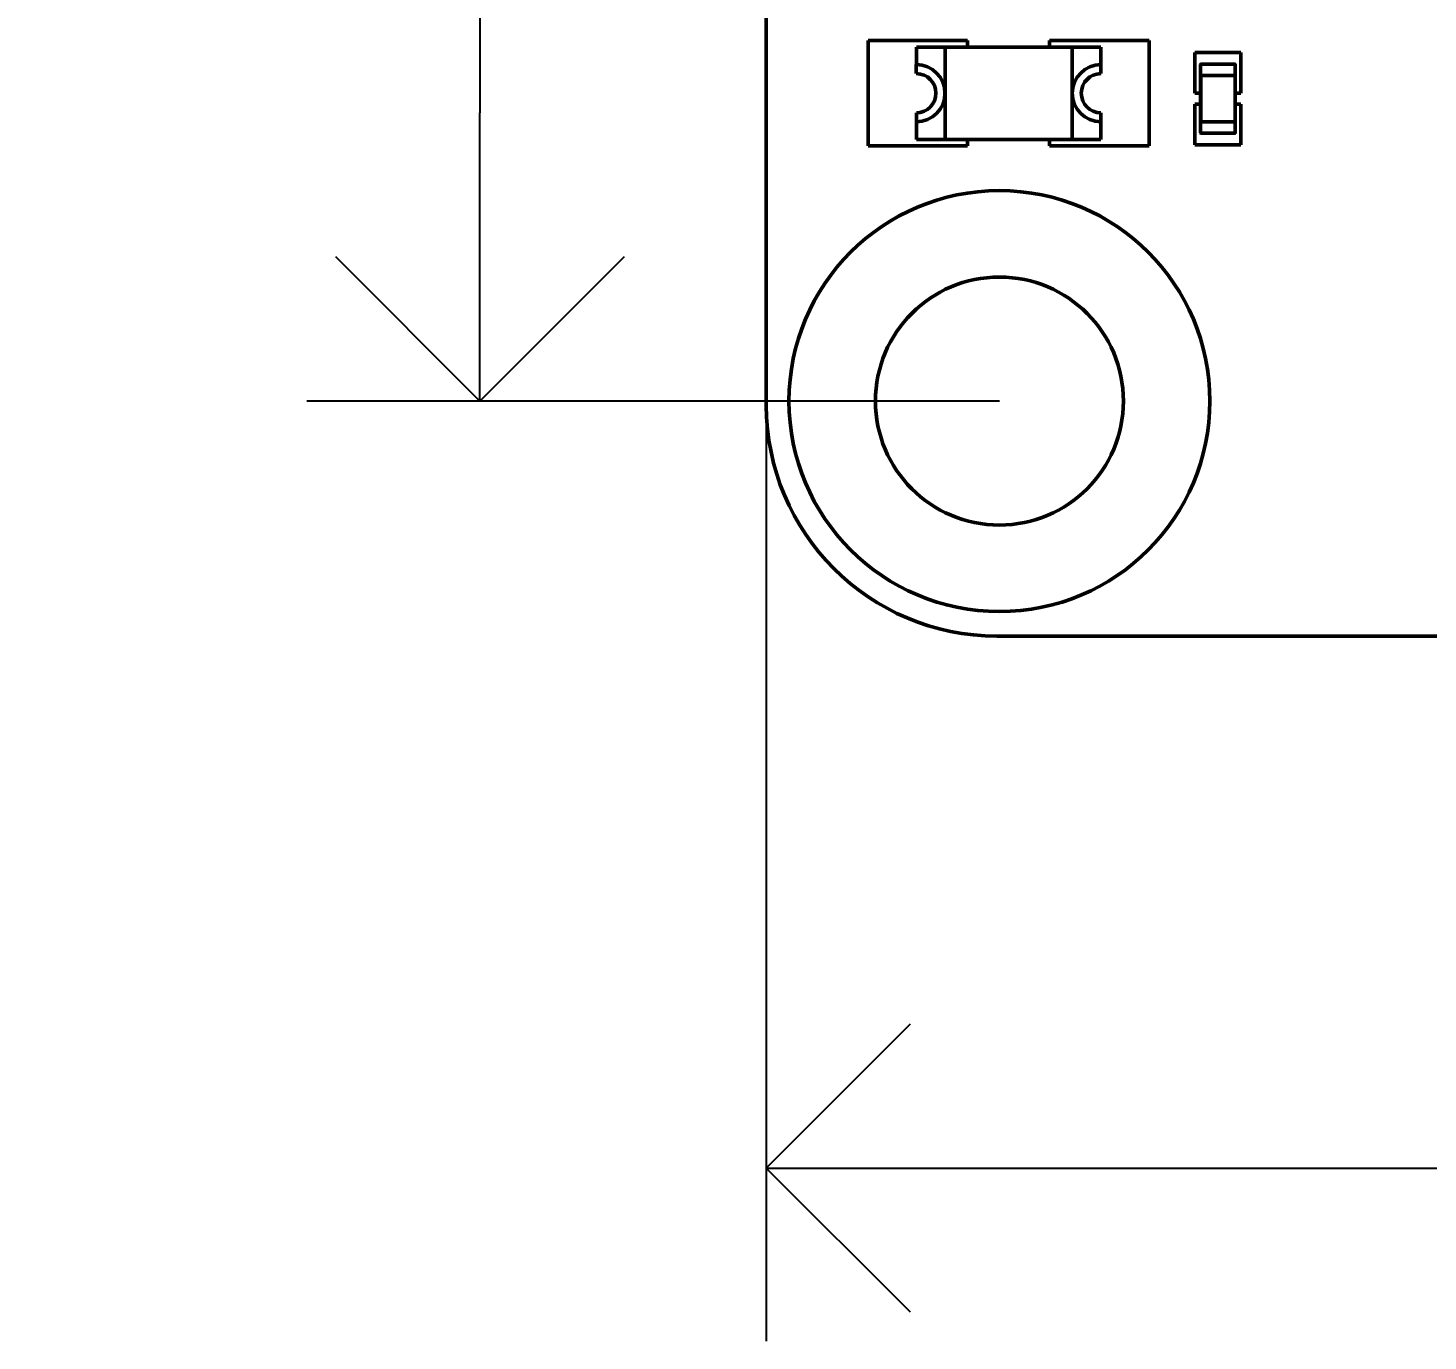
# Model space of a CAD drawing. Header units: millimetres. Extents: x 46 to 194, y 102 to 162.
# Drawn here: x 46.02 to 58.16, y 102.16 to 113.54 of the extents above; entities that cross this region are included whole.
import ezdxf

# ---------------------------------------------------------------- set-up
doc = ezdxf.new("R2010")
doc.units = ezdxf.units.MM
doc.header["$LTSCALE"] = 0.75
doc.layers.add('FD_Dimensions', color=7, linetype='Continuous', lineweight=25)
doc.layers.add('Visible', color=7, linetype='Continuous', lineweight=50)
doc.styles.get("Standard").update_dxf_attribs({"font": 'arial.ttf'})
doc.dimstyles.new('Dim-ISO-25', dxfattribs={"dimtxt": 2.5, "dimasz": 2.5, "dimexe": 1.5, "dimexo": 0, "dimgap": 1, "dimtad": 1, "dimzin": 4, "dimdsep": 46, "dimtxsty": 'Standard', "dimblk": 'OPEN90', "dimcen": 0, "dimazin": 1, "dimtp": 0.1, "dimtm": 0.1, "dimtfac": 0.72, "dimtmove": 0, "dimatfit": 3, "dimfxl": 1, "dimtzin": 4, "dimarcsym": 0})

# ---------------------------------------------------------------- blocks, each defined once
blk = doc.blocks.new('_Open90')
at = {"color": 0, "linetype": 'ByBlock', "lineweight": -2}
for p, q in [((-0.5, 0.5), (0, 0)), ((0, 0), (-1, 0)), ((0, 0), (-0.5, -0.5))]:
    blk.add_line(p, q, dxfattribs=at)
blk = doc.blocks.new('*D20')
at = {"layer": 'Defpoints', "color": 0, "transparency": 16777216}
for p in [(54.440882, 141.306712), (49.937409, 110.306519), (54.440882, 110.306519)]:
    blk.add_point(p, dxfattribs=at)
at = {"layer": 'FD_Dimensions', "color": 0, "lineweight": -2, "transparency": 16777216}
for p, q in [((54.440882, 141.306712), (48.437409, 141.306712)), ((49.937409, 138.806712), (49.937409, 112.806519)), ((54.440882, 110.306519), (48.437409, 110.306519))]:
    blk.add_line(p, q, dxfattribs=at)
at = {"layer": 'FD_Dimensions', "color": 0, "lineweight": -2, "transparency": 16777216, "xscale": 2.5, "yscale": 2.5, "zscale": 2.5}
for p, rotation in [((49.937409, 141.306712), 90), ((49.937409, 110.306519), 270)]:
    blk.add_blockref('_Open90', p, dxfattribs=dict(at, rotation=rotation))
at = {"layer": 'FD_Dimensions', "color": 0, "transparency": 16777216, "insert": (47.659291, 125.806615), "char_height": 2.5, "attachment_point": 5, "rotation": 90}
blk.add_mtext('31.00mm', dxfattribs=at)
blk = doc.blocks.new('*D21')
at = {"layer": 'Defpoints', "color": 0, "transparency": 16777216}
for p in [(52.420061, 110.269083), (97.419968, 110.269145), (97.419968, 103.656884)]:
    blk.add_point(p, dxfattribs=at)
at = {"layer": 'FD_Dimensions', "color": 0, "lineweight": -2, "transparency": 16777216}
for p, q in [((52.420061, 110.269083), (52.420061, 102.156884)), ((97.419968, 110.269145), (97.419968, 102.156884)), ((54.920061, 103.656884), (94.919968, 103.656884))]:
    blk.add_line(p, q, dxfattribs=at)
at = {"layer": 'FD_Dimensions', "color": 0, "lineweight": -2, "transparency": 16777216, "xscale": 2.5, "yscale": 2.5, "zscale": 2.5, "rotation": 180}
blk.add_blockref('_Open90', (52.420061, 103.656884), dxfattribs=at)
at = {"layer": 'FD_Dimensions', "color": 0, "lineweight": -2, "transparency": 16777216, "xscale": 2.5, "yscale": 2.5, "zscale": 2.5}
blk.add_blockref('_Open90', (97.419968, 103.656884), dxfattribs=at)
at = {"layer": 'FD_Dimensions', "color": 0, "transparency": 16777216, "insert": (74.920015, 105.93415), "char_height": 2.5, "attachment_point": 5}
blk.add_mtext('45.00mm', dxfattribs=at)

msp = doc.modelspace()

# ---------------------------------------------------------------- linework, layer by layer
at = {"layer": 'Visible'}
for p, q in [((52.42, 110.269), (52.42, 141.269)), ((53.302, 113.433), (53.302, 112.519)), ((54.165, 113.433), (53.302, 113.433)), ((53.981, 113.376), (53.721, 113.376)), ((53.721, 113.376), (53.721, 113.224)), ((53.981, 113.376), (55.061, 113.376)), ((54.165, 113.376), (54.165, 113.433)), ((54.876, 113.433), (54.876, 113.376)), ((55.74, 113.433), (54.876, 113.433)), ((55.321, 113.376), (55.061, 113.376)), ((55.321, 113.224), (55.321, 113.376)), ((55.74, 112.519), (55.74, 113.433)), ((53.971, 112.586), (53.971, 113.366)), ((55.071, 113.366), (55.071, 112.586)), ((56.134, 113.33), (56.134, 112.978)), ((56.535, 113.33), (56.134, 113.33)), ((56.535, 112.978), (56.535, 113.33)), ((53.72, 113.146), (53.72, 113.224)), ((53.72, 113.224), (53.721, 113.224)), ((53.721, 113.146), (53.72, 113.146)), ((55.321, 113.146), (55.321, 113.224)), ((55.321, 113.224), (55.321, 113.224)), ((55.321, 113.146), (55.321, 113.146)), ((56.185, 113.129), (56.185, 113.224)), ((56.185, 113.129), (56.19, 113.129)), ((56.185, 113.129), (56.185, 112.729)), ((56.186, 112.729), (56.186, 113.129)), ((56.19, 113.229), (56.48, 113.229)), ((56.19, 113.129), (56.48, 113.129)), ((56.465, 113.129), (56.205, 113.129)), ((56.48, 113.129), (56.485, 113.129)), ((56.484, 112.729), (56.484, 113.129)), ((56.484, 113.129), (56.484, 112.729)), ((56.485, 113.224), (56.485, 113.129)), ((56.134, 112.978), (56.185, 112.978)), ((56.484, 112.978), (56.535, 112.978)), ((53.721, 112.806), (53.721, 112.806)), ((53.721, 112.728), (53.721, 112.806)), ((55.321, 112.806), (55.321, 112.806)), ((55.321, 112.728), (55.321, 112.806)), ((56.134, 112.88), (56.134, 112.528)), ((56.185, 112.88), (56.134, 112.88)), ((56.535, 112.88), (56.484, 112.88)), ((56.535, 112.528), (56.535, 112.88)), ((53.721, 112.728), (53.721, 112.576)), ((53.721, 112.728), (53.721, 112.728)), ((55.321, 112.576), (55.321, 112.728)), ((55.321, 112.728), (55.321, 112.728)), ((56.185, 112.634), (56.185, 112.729)), ((56.19, 112.729), (56.185, 112.729)), ((56.48, 112.729), (56.19, 112.729)), ((56.205, 112.729), (56.465, 112.729)), ((56.485, 112.729), (56.48, 112.729)), ((56.485, 112.729), (56.485, 112.634)), ((53.721, 112.576), (53.981, 112.576)), ((55.061, 112.576), (53.981, 112.576)), ((54.165, 112.519), (54.165, 112.576)), ((54.876, 112.576), (54.876, 112.519)), ((55.061, 112.576), (55.321, 112.576)), ((56.134, 112.528), (56.535, 112.528)), ((56.48, 112.629), (56.19, 112.629)), ((53.302, 112.519), (54.165, 112.519)), ((54.876, 112.519), (55.74, 112.519)), ((95.42, 108.269), (54.42, 108.269))]:
    msp.add_line(p, q, dxfattribs=at)
for radius in [1.825, 1.075]:
    msp.add_circle((54.441, 110.307), radius, dxfattribs=at)
for centre, radius, start, end in [((53.981, 113.366), 0.01, 90, 180), ((55.061, 113.366), 0.01, 0, 90), ((53.721, 112.976), 0.17, 270, 90), ((55.321, 112.976), 0.248, 90, 270), ((56.48, 113.224), 0.005, 0, 90), ((53.981, 112.586), 0.01, 180, 270), ((55.061, 112.586), 0.01, 270, 0), ((56.19, 112.634), 0.005, 180, 270)]:
    msp.add_arc(centre, radius, start, end, dxfattribs=at)
at = {"layer": 'Visible', "extrusion": (0, 0, -1)}
for centre, radius, start, end in [((-53.721, 112.976), 0.248, 90, 270), ((-55.321, 112.976), 0.17, 270, 90), ((-56.19, 113.224), 0.005, 0, 90), ((-56.48, 112.634), 0.005, 180, 270), ((-54.42, 110.269), 2, 270.0012, 359.9988)]:
    msp.add_arc(centre, radius, start, end, dxfattribs=at)

# ---------------------------------------------------------------- dimensions: what is measured, and where the dimension line sits
at = {"layer": 'FD_Dimensions'}
dim = msp.add_aligned_dim(p1=(54.441, 141.307), p2=(54.441, 110.307), distance=-4.503, dimstyle='Dim-ISO-25', override={"dimlfac": 1, "dimpost": 'mm', "dimclrd": 0, "dimclre": 0}, dxfattribs=at)
dim.commit()
dim.dimension.update_dxf_attribs({"geometry": '*D20', "text_midpoint": (47.659, 125.807)})
dim = msp.add_linear_dim(base=(97.42, 103.657), p1=(52.42, 110.269), p2=(97.42, 110.269), angle=180, dimstyle='Dim-ISO-25', override={"dimlfac": 1, "dimpost": 'mm', "dimclrd": 0, "dimclre": 0}, dxfattribs=at)
dim.commit()
dim.dimension.update_dxf_attribs({"geometry": '*D21', "text_midpoint": (74.92, 105.934)})

doc.saveas('drawing.dxf')
